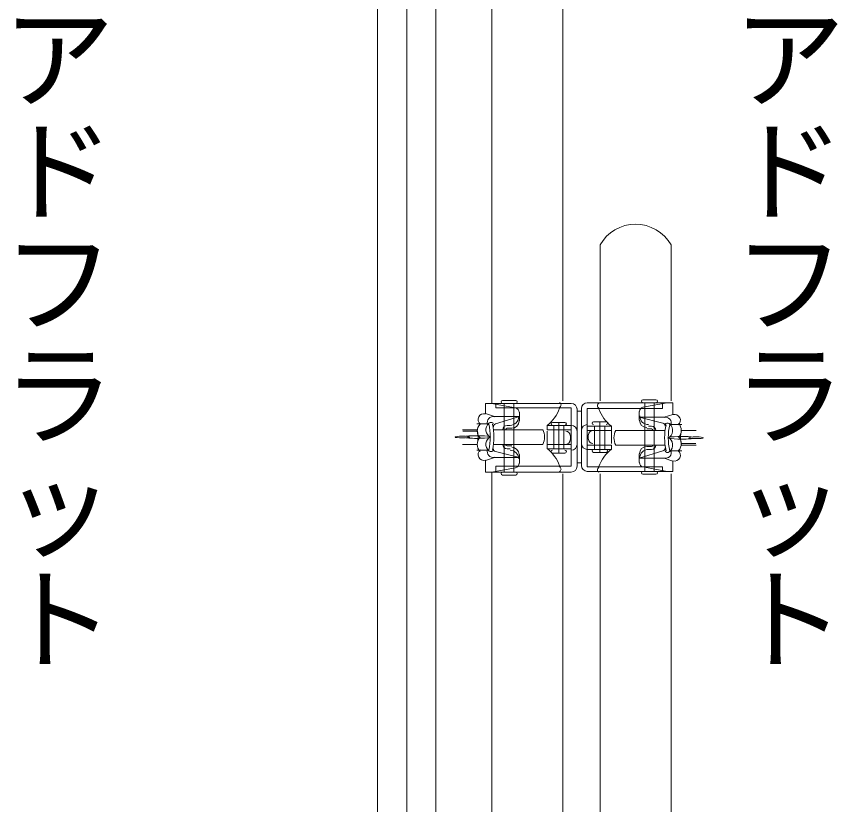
# Model space of a CAD drawing. Units: millimetres, scale not verified. Extents: x -10062 to 10062, y -6938 to 6938.
# Drawn here: x 4936 to 5498, y -1427 to -887 of the extents above; entities that cross this region are included whole.
import ezdxf
from ezdxf.enums import TextEntityAlignment as Align

# ---------------------------------------------------------------- set-up
doc = ezdxf.new("R2010")
doc.units = ezdxf.units.MM
doc.header["$LTSCALE"] = 40
for name, color, linetype, lineweight in [('0-1_(3m)標準ｱﾄﾞﾌﾗッﾄ', 4, 'Continuous', 5), ('1-9_ｸﾗﾝﾌﾟ', 1, 'Continuous', 9), ('1-B_仮囲い', 7, 'Continuous', 9)]:
    doc.layers.add(name, color=color, linetype=linetype, lineweight=lineweight)
doc.styles.add('@ＭＳ ゴシック', font='')
doc.styles.get('@ＭＳ ゴシック').set_extended_font_data('@MS Gothic')

msp = doc.modelspace()

# ---------------------------------------------------------------- linework, layer by layer
at = {"layer": '0-1_(3m)標準ｱﾄﾞﾌﾗッﾄ', "color": 7, "lineweight": 9}
for p, q in [((5202.81, -544.76), (5202.81, -1845.88)), ((5182.81, -566.87), (5182.81, -1824.1)), ((5222.81, -566.92), (5222.81, -1824.15))]:
    msp.add_line(p, q, dxfattribs=at)
at = {"layer": '1-9_ｸﾗﾝﾌﾟ'}
for p, q in [((5260.83, -1151.83), (5277.33, -1154.83)), ((5263.93, -1151.83), (5263.93, -1154.83)), ((5277.43, -1149.83), (5268.43, -1149.83)), ((5269.63, -1151.83), (5269.63, -1198.83)), ((5276.13, -1151.83), (5276.13, -1198.83)), ((5326.43, -1151.33), (5385.03, -1151.33)), ((5364.43, -1149.33), (5373.43, -1149.33)), ((5381.03, -1151.33), (5364.53, -1154.33)), ((5365.73, -1198.33), (5365.73, -1151.33)), ((5372.23, -1198.33), (5372.23, -1151.33)), ((5377.93, -1155.33), (5377.93, -1151.33)), ((5385.03, -1159.33), (5385.03, -1151.33)), ((5278.53, -1154.83), (5263.93, -1154.83)), ((5307.43, -1154.83), (5278.53, -1154.83)), ((5315.43, -1154.83), (5307.43, -1154.83)), ((5319.43, -1155.33), (5319.43, -1194.83)), ((5322.43, -1157.13), (5319.43, -1157.13)), ((5322.43, -1194.83), (5322.43, -1155.33)), ((5334.43, -1155.33), (5363.33, -1155.33)), ((5361.93, -1163.33), (5361.93, -1157.33)), ((5363.33, -1155.33), (5377.93, -1155.33)), ((5256.83, -1158.83), (5262.93, -1160.83)), ((5279.93, -1160.83), (5262.93, -1160.83)), ((5279.93, -1160.83), (5263.63, -1165.83)), ((5279.93, -1163.83), (5279.93, -1157.83)), ((5361.93, -1161.33), (5378.93, -1161.33)), ((5361.93, -1161.33), (5378.23, -1165.33)), ((5385.03, -1159.33), (5378.93, -1161.33)), ((5259.23, -1165.83), (5250.83, -1165.83)), ((5260.03, -1164.83), (5261.03, -1164.83)), ((5271.53, -1166.83), (5273.53, -1166.83)), ((5271.53, -1168.83), (5274.73, -1168.83)), ((5298.93, -1166.83), (5315.43, -1166.83)), ((5298.93, -1166.83), (5298.93, -1169.83)), ((5311.13, -1164.83), (5302.63, -1164.83)), ((5303.43, -1166.83), (5303.43, -1182.83)), ((5306.93, -1164.83), (5306.93, -1185.83)), ((5310.43, -1166.83), (5310.43, -1182.83)), ((5342.93, -1167.33), (5326.43, -1167.33)), ((5330.73, -1164.33), (5339.23, -1164.33)), ((5331.43, -1183.33), (5331.43, -1167.33)), ((5334.93, -1185.33), (5334.93, -1164.33)), ((5338.43, -1183.33), (5338.43, -1167.33)), ((5342.93, -1170.33), (5342.93, -1167.33)), ((5370.33, -1167.33), (5368.33, -1167.33)), ((5381.83, -1165.33), (5380.83, -1165.33)), ((5382.63, -1166.33), (5391.03, -1166.33)), ((5250.83, -1169.83), (5240.93, -1169.83)), ((5241.23, -1170.83), (5250.93, -1170.83)), ((5295.93, -1169.83), (5262.53, -1169.83)), ((5298.93, -1169.83), (5315.43, -1169.83)), ((5298.93, -1170.83), (5298.93, -1179.83)), ((5314.83, -1173.83), (5314.83, -1176.83)), ((5342.93, -1170.33), (5326.43, -1170.33)), ((5327.03, -1176.33), (5327.03, -1173.33)), ((5342.93, -1179.33), (5342.93, -1170.33)), ((5345.93, -1170.33), (5379.33, -1170.33)), ((5370.33, -1169.33), (5367.13, -1169.33)), ((5400.63, -1170.33), (5390.93, -1170.33)), ((5391.03, -1170.33), (5400.93, -1170.33)), ((5250.83, -1179.83), (5240.93, -1179.83)), ((5241.23, -1179.83), (5250.93, -1179.83)), ((5295.93, -1179.83), (5262.53, -1179.83)), ((5298.93, -1179.83), (5315.43, -1179.83)), ((5298.93, -1179.83), (5298.93, -1182.83)), ((5400.63, -1179.33), (5390.93, -1179.33)), ((5259.23, -1183.83), (5250.83, -1183.83)), ((5260.03, -1184.83), (5261.03, -1184.83)), ((5279.93, -1188.83), (5263.63, -1184.83)), ((5271.53, -1180.83), (5274.73, -1180.83)), ((5271.53, -1182.83), (5273.53, -1182.83)), ((5298.93, -1182.83), (5315.43, -1182.83)), ((5342.93, -1180.33), (5326.43, -1180.33)), ((5342.93, -1183.33), (5326.43, -1183.33)), ((5330.73, -1185.33), (5339.23, -1185.33)), ((5342.93, -1183.33), (5342.93, -1180.33)), ((5345.93, -1180.33), (5379.33, -1180.33)), ((5361.93, -1189.33), (5378.23, -1184.33)), ((5370.33, -1181.33), (5367.13, -1181.33)), ((5370.33, -1183.33), (5368.33, -1183.33)), ((5381.83, -1185.33), (5380.83, -1185.33)), ((5382.63, -1184.33), (5391.03, -1184.33)), ((5391.03, -1180.33), (5400.93, -1180.33)), ((5256.83, -1190.83), (5262.93, -1188.83)), ((5256.83, -1190.83), (5256.83, -1198.83)), ((5279.93, -1188.83), (5262.93, -1188.83)), ((5279.93, -1186.83), (5279.93, -1192.83)), ((5311.13, -1185.83), (5302.63, -1185.83)), ((5361.93, -1186.33), (5361.93, -1192.33)), ((5361.93, -1189.33), (5378.93, -1189.33)), ((5385.03, -1191.33), (5378.93, -1189.33)), ((5260.83, -1198.83), (5277.33, -1195.83)), ((5263.93, -1194.83), (5263.93, -1198.83)), ((5278.53, -1194.83), (5263.93, -1194.83)), ((5307.43, -1194.83), (5278.53, -1194.83)), ((5322.43, -1192.53), (5319.43, -1192.53)), ((5326.43, -1195.33), (5334.43, -1195.33)), ((5334.43, -1195.33), (5363.33, -1195.33)), ((5363.33, -1195.33), (5377.93, -1195.33)), ((5381.03, -1198.33), (5364.53, -1195.33)), ((5377.93, -1198.33), (5377.93, -1195.33)), ((5315.43, -1198.83), (5256.83, -1198.83)), ((5277.43, -1200.83), (5268.43, -1200.83)), ((5364.43, -1200.33), (5373.43, -1200.33))]:
    msp.add_line(p, q, dxfattribs=at)
for points in [[(5315.43, -1151.83), (5256.83, -1151.83), (5256.83, -1158.83)], [(5315.43, -1154.83), (5315.43, -1194.83), (5307.43, -1194.83)], [(5326.43, -1195.33), (5326.43, -1155.33), (5334.43, -1155.33)], [(5326.43, -1198.33), (5385.03, -1198.33), (5385.03, -1191.33)]]:
    msp.add_lwpolyline(points, dxfattribs=at)
for centre, radius, start, end in [((5268.43, -1150.83), 1, 90, 270), ((5277.43, -1150.83), 1, 270, 90), ((5306.43, -1152.83), 2, 300.51, 59.49), ((5315.43, -1155.83), 4, 0, 90), ((5326.43, -1155.33), 4, 90, 180), ((5335.43, -1153.33), 2, 120.51, 239.49), ((5364.43, -1150.33), 1, 90, 270), ((5373.43, -1150.33), 1, 270, 90), ((5276.73, -1157.83), 3, 0, 79.616), ((5282.13, -1145.83), 27, 308.572, 339.894), ((5359.73, -1146.33), 27, 200.106, 231.428), ((5365.13, -1157.33), 3, 100.384, 180), ((5255.73, -1162.83), 4, 74.471, 233.805), ((5261.93, -1164.83), 4, 75.429, 198.821), ((5273.53, -1160.83), 6, 270, 0), ((5368.33, -1160.33), 6, 180, 270), ((5379.93, -1165.33), 4, 341.179, 104.571), ((5386.13, -1163.33), 4, 306.195, 105.529), ((5258.13, -1170.83), 7, 136.511, 223.489), ((5263.03, -1169.83), 6, 132.479, 241.417), ((5223.03, -1174.83), 37, 346.058, 13.942), ((5260.03, -1165.83), 1, 90, 180), ((5261.03, -1165.83), 1, 0, 90), ((5225.53, -1174.83), 37, 346.058, 13.942), ((5264.13, -1167.83), 2, 105, 180), ((5271.53, -1169.83), 3, 90, 180), ((5271.53, -1169.83), 1, 90, 180), ((5274.73, -1163.83), 5, 270, 0), ((5302.63, -1165.83), 1, 90, 270), ((5311.13, -1165.83), 1, 270, 90), ((5315.43, -1170.83), 4, 0, 90), ((5326.43, -1170.33), 4, 90, 180), ((5330.73, -1165.33), 1, 90, 270), ((5339.23, -1165.33), 1, 270, 90), ((5367.13, -1163.33), 5, 180, 270), ((5370.33, -1170.33), 3, 0, 90), ((5377.73, -1167.33), 2, 0, 75), ((5416.33, -1175.33), 37, 166.058, 193.942), ((5380.83, -1166.33), 1, 90, 180), ((5378.83, -1170.33), 6, 298.583, 47.521), ((5381.83, -1166.33), 1, 0, 90), ((5418.83, -1175.33), 37, 166.058, 193.942), ((5383.73, -1170.33), 7, 316.511, 43.489), ((5230.63, -1174.83), 21, 346.103, 13.897), ((5286.23, -1174.83), 11, 332.604, 27.396), ((5311.63, -1173.83), 3, 0, 90), ((5330.23, -1173.33), 3, 90, 180), ((5355.63, -1175.33), 11, 152.604, 207.396), ((5370.33, -1170.33), 1, 0, 90), ((5383.73, -1179.33), 7, 316.511, 43.489), ((5411.23, -1175.33), 21, 166.103, 193.897), ((5258.13, -1179.83), 7, 136.511, 223.489), ((5263.03, -1179.83), 6, 118.583, 227.521), ((5271.53, -1179.83), 3, 180, 270), ((5271.53, -1179.83), 1, 180, 270), ((5311.63, -1176.83), 3, 270, 0), ((5315.43, -1179.83), 4, 270, 0), ((5326.43, -1179.33), 4, 180, 270), ((5330.23, -1176.33), 3, 180, 270), ((5378.83, -1180.33), 6, 312.479, 61.417), ((5255.73, -1186.83), 4, 126.195, 285.529), ((5261.93, -1184.83), 4, 161.179, 284.571), ((5260.03, -1183.83), 1, 180, 270), ((5261.03, -1183.83), 1, 270, 0), ((5264.13, -1182.83), 2, 180, 255), ((5273.53, -1189.83), 6, 0, 90), ((5274.73, -1186.83), 5, 0, 90), ((5282.13, -1203.83), 27, 20.106, 51.428), ((5302.63, -1184.83), 1, 90, 270), ((5311.13, -1184.83), 1, 270, 90), ((5330.73, -1184.33), 1, 90, 270), ((5359.73, -1204.33), 27, 128.572, 159.894), ((5339.23, -1184.33), 1, 270, 90), ((5367.13, -1186.33), 5, 90, 180), ((5368.33, -1189.33), 6, 90, 180), ((5370.33, -1180.33), 1, 270, 0), ((5370.33, -1180.33), 3, 270, 0), ((5377.73, -1182.33), 2, 285, 0), ((5379.93, -1185.33), 4, 255.429, 18.821), ((5380.83, -1184.33), 1, 180, 270), ((5381.83, -1184.33), 1, 270, 0), ((5386.13, -1187.33), 4, 254.471, 53.805), ((5276.73, -1192.83), 3, 280.384, 0), ((5306.43, -1196.83), 2, 300.51, 59.49), ((5315.43, -1194.83), 4, 270, 0), ((5326.43, -1194.33), 4, 180, 270), ((5335.43, -1197.33), 2, 120.51, 239.49), ((5365.13, -1192.33), 3, 180, 259.616), ((5268.43, -1199.83), 1, 90, 270), ((5277.43, -1199.83), 1, 270, 90), ((5364.43, -1199.33), 1, 90, 270), ((5373.43, -1199.33), 1, 270, 90)]:
    msp.add_arc(centre, radius, start, end, dxfattribs=at)
for centre in [(5240.93, -1174.83), (5400.93, -1175.33)]:
    msp.add_ellipse(centre, major_axis=(5, 0), ratio=0.1218, dxfattribs=at)
for centre, start_param, end_param in [((5250.83, -1174.83), 3.730623, 8.835747), ((5391.03, -1175.33), 0.589031, 5.694154)]:
    msp.add_ellipse(centre, major_axis=(9, 0), ratio=0.1021, start_param=start_param, end_param=end_param, dxfattribs=at)
at = {"layer": '1-B_仮囲い'}
for p, q in [((5261, -544.46), (5261, -1151.83)), ((5261, -544.46), (5261, -1151.83)), ((5261, -1150.08), (5261, -545.16)), ((5309.6, -1150.08), (5309.6, -545.16)), ((5335.13, -1150.08), (5335.13, -1043.27)), ((5383.73, -1150.08), (5383.73, -1043.27)), ((5261, -1845.16), (5261, -1198.83)), ((5309.6, -1846.16), (5309.6, -1200.08)), ((5335.13, -2926.09), (5335.13, -1200.08)), ((5383.73, -2926.09), (5383.73, -1200.08)), ((5261, -1204.52), (5261, -1845.86)), ((5261, -1211.21), (5261, -1845.86))]:
    msp.add_line(p, q, dxfattribs=at)
msp.add_arc((5359.43, -1056.99), 27.9, 29.45, 150.551, dxfattribs=at)

# ---------------------------------------------------------------- texts
at = {"layer": '1-B_仮囲い', "style": '@ＭＳ ゴシック'}
for p in [(4918.54, -876.32), (5418.54, -876.32)]:
    msp.add_text('アドフラット', height=56.3, rotation=270, dxfattribs=at).set_placement(p, align=Align.BOTTOM_LEFT)

doc.saveas('drawing.dxf')
